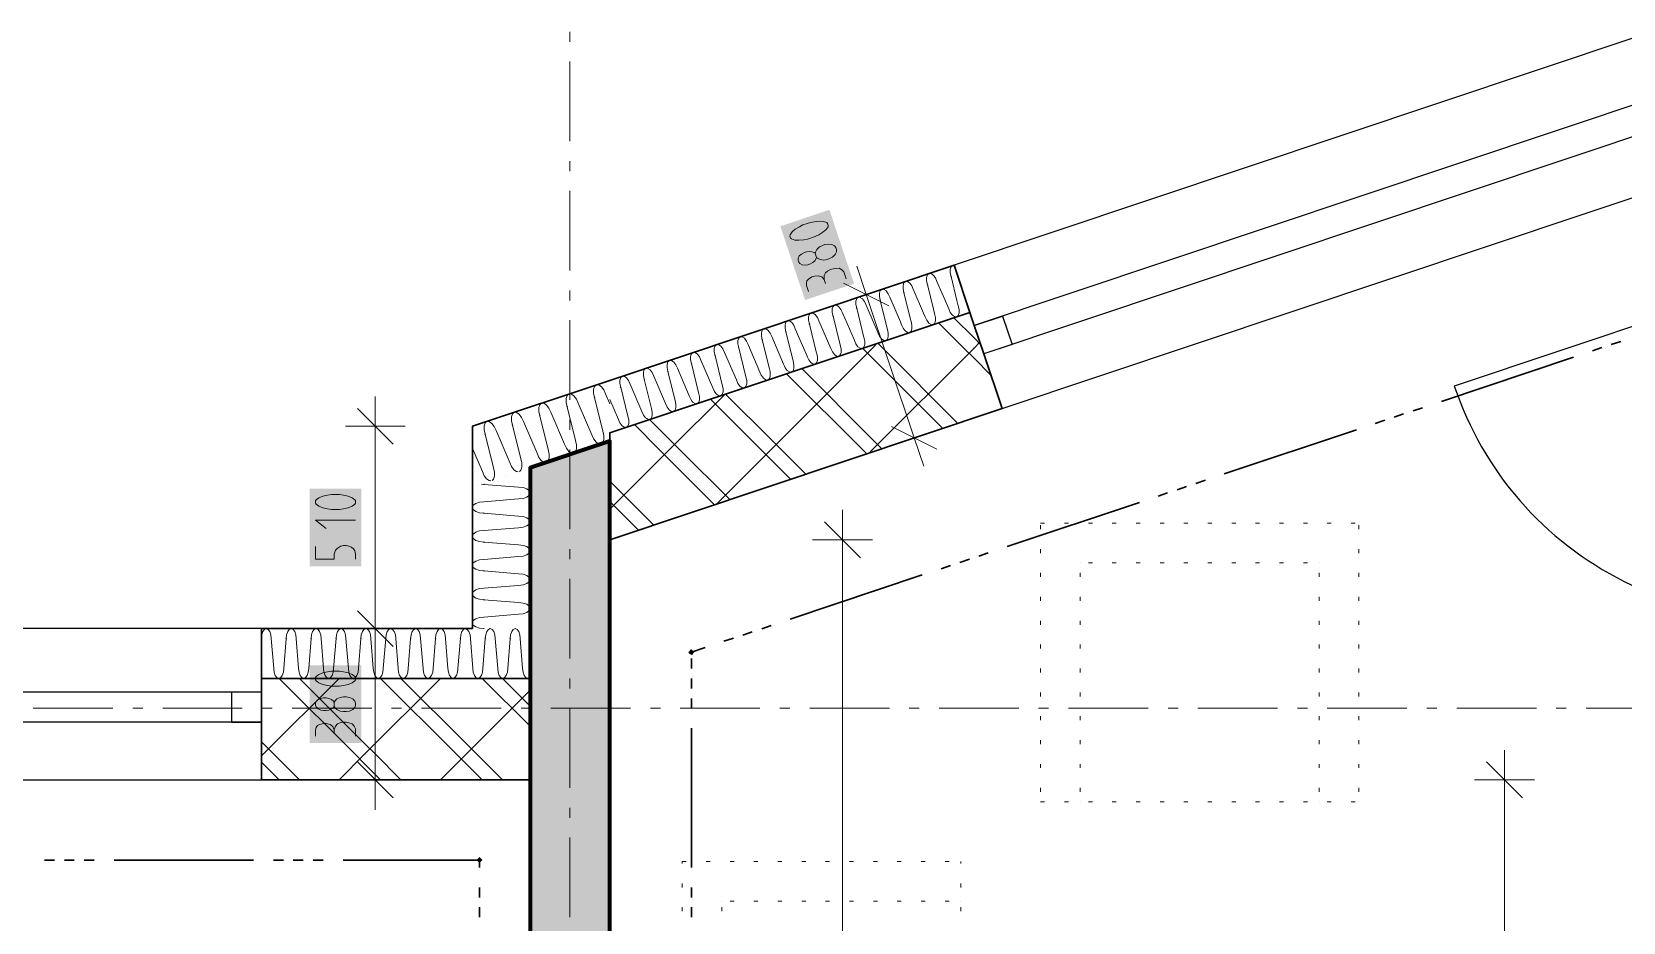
# Model space of a CAD drawing. Header units: millimetres. Extents: x 0 to 594, y 0 to 420.
# Drawn here: x 149.83 to 190.24, y 340.42 to 363.04 of the extents above; entities that cross this region are included whole.
import ezdxf

# ---------------------------------------------------------------- set-up
doc = ezdxf.new("R2010")
doc.units = ezdxf.units.MM
doc.header["$LTSCALE"] = 8
for name, color, linetype in [('PDF_Dvere', 7, 'Continuous'), ('PDF_Koty delkove', 7, 'Continuous'), ('PDF_Nabytek', 7, 'Continuous'), ('PDF_Okna', 7, 'Continuous'), ('PDF_Osy hlavni', 7, 'Continuous'), ('PDF_Pozarni useky', 7, 'Continuous'), ('PDF_Steny obvodove nosne', 7, 'Continuous'), ('PDF_Steny sendvic', 7, 'Continuous'), ('PDF_Zatepleni', 7, 'Continuous')]:
    doc.layers.add(name, color=color, linetype=linetype)

msp = doc.modelspace()

# ---------------------------------------------------------------- hatches: boundary and pattern name
at = {"layer": 'PDF_Steny obvodove nosne', "true_color": 0xc0c0c0, "transparency": 33554559}
msp.add_hatch(color=9, dxfattribs=at).paths.add_polyline_path([(162.483, 347.672), (162.483, 259.01), (164.505, 259.01), (164.505, 350.13), (164.505, 352.635), (162.483, 351.958)])

# ---------------------------------------------------------------- linework, layer by layer
at = {"layer": 'PDF_Dvere', "lineweight": 25}
msp.add_lwpolyline([(194.098, 356.764), (185.949, 354.037, 0.414215), (196.826, 348.616)], format="xyb", dxfattribs=at)
at = {"layer": 'PDF_Koty delkove', "lineweight": 18}
for points in [[(169.602, 358.192), (169.41, 358.128), (169.32, 358.083), (169.216, 358.021), (169.133, 357.95), (169.086, 357.878), (169.079, 357.847), (169.096, 357.796), (169.12, 357.775), (169.202, 357.746), (169.31, 357.739), (169.431, 357.751), (169.53, 357.77), (169.722, 357.834), (169.814, 357.879), (169.917, 357.943), (170, 358.013), (170.047, 358.085), (170.055, 358.117), (170.038, 358.168), (170.013, 358.188), (169.932, 358.217), (169.823, 358.224), (169.702, 358.212)], [(169.968, 357.632), (169.904, 357.61), (169.828, 357.57), (169.761, 357.506), (169.731, 357.439), (169.723, 357.408), (169.757, 357.305), (169.782, 357.285), (169.847, 357.25), (169.94, 357.238), (170.024, 357.251), (170.088, 357.273), (170.163, 357.313), (170.231, 357.378), (170.262, 357.445), (170.261, 357.502), (170.244, 357.553), (170.21, 357.599), (170.145, 357.634), (170.052, 357.645)], [(157.642, 351.281), (157.44, 351.281), (157.34, 351.267), (157.221, 351.24), (157.12, 351.2), (157.053, 351.147), (157.036, 351.119), (157.036, 351.065), (157.053, 351.038), (157.12, 350.984), (157.221, 350.944), (157.34, 350.916), (157.44, 350.903), (157.642, 350.903), (157.743, 350.916), (157.861, 350.944), (157.962, 350.984), (158.03, 351.038), (158.047, 351.065), (158.047, 351.119), (158.03, 351.147), (157.962, 351.2), (157.861, 351.24), (157.743, 351.267)], [(157.642, 346.79), (157.44, 346.79), (157.34, 346.776), (157.221, 346.75), (157.12, 346.709), (157.053, 346.656), (157.036, 346.628), (157.036, 346.575), (157.053, 346.547), (157.12, 346.494), (157.221, 346.453), (157.34, 346.426), (157.44, 346.412), (157.642, 346.412), (157.743, 346.426), (157.861, 346.453), (157.962, 346.494), (158.03, 346.547), (158.047, 346.575), (158.047, 346.628), (158.03, 346.656), (157.962, 346.709), (157.861, 346.75), (157.743, 346.776)]]:
    msp.add_lwpolyline(points, close=True, dxfattribs=at)
for points in [[(169.715, 357.22), (169.66, 357.173), (169.6, 357.138), (169.536, 357.117), (169.468, 357.109), (169.395, 357.113), (169.33, 357.148), (169.302, 357.181), (169.285, 357.232), (169.287, 357.276), (169.318, 357.343), (169.374, 357.39), (169.433, 357.424), (169.497, 357.446), (169.566, 357.454), (169.637, 357.45), (169.698, 357.428), (169.723, 357.408)], [(169.757, 357.305), (169.75, 357.274), (169.715, 357.22)], [(169.551, 356.439), (169.499, 356.592), (169.497, 356.649), (169.513, 356.71), (169.552, 356.753), (169.638, 356.81), (169.703, 356.831), (169.807, 356.838), (169.889, 356.808), (169.946, 356.742), (169.98, 356.64)], [(170.509, 356.759), (170.449, 356.938), (170.395, 356.991), (170.33, 357.027), (170.242, 357.025), (170.174, 357.017), (170.109, 356.995), (170.034, 356.956), (169.979, 356.909), (169.949, 356.842), (169.946, 356.742)], [(171.017, 356.361), (170.776, 357.08)], [(171.736, 356.601), (171.017, 356.361), (170.298, 356.12)], [(171.592, 356.074), (170.441, 356.648)], [(172.236, 352.718), (171.017, 356.361)], [(158.553, 353.014), (158.553, 353.772)], [(159.008, 352.559), (158.098, 353.468)], [(159.311, 353.014), (158.553, 353.014), (157.795, 353.014)], [(158.553, 344.032), (158.553, 347.874), (158.553, 353.014)], [(172.955, 352.958), (172.236, 352.718), (171.517, 352.477)], [(172.812, 352.431), (171.66, 353.005)], [(172.236, 352.718), (172.477, 351.999)], [(170.416, 350.13), (170.416, 350.888)], [(158.047, 350.633), (157.036, 350.633), (157.305, 350.417)], [(170.871, 349.675), (169.961, 350.585)], [(157.036, 349.958), (157.036, 349.634), (157.507, 349.634), (157.507, 349.769), (157.542, 349.863), (157.592, 349.918), (157.676, 349.971)], [(157.676, 349.971), (157.743, 349.985), (157.811, 349.985), (157.879, 349.971), (157.945, 349.944), (157.996, 349.904), (158.03, 349.85), (158.047, 349.769), (158.047, 349.634)], [(171.174, 350.13), (170.416, 350.13), (169.657, 350.13)], [(170.416, 206.995), (170.416, 209.141), (170.416, 213.567), (170.416, 214.9), (170.416, 215.033), (170.416, 224.244), (170.416, 226.096), (170.416, 238.437), (170.416, 240.964), (170.416, 243.694), (170.416, 251.276), (170.416, 258.858), (170.416, 261.436), (170.416, 269.827), (170.416, 271.394), (170.416, 280.998), (170.416, 282.515), (170.416, 283.981), (170.416, 350.13)], [(159.008, 347.419), (158.098, 348.329)], [(159.311, 347.874), (158.553, 347.874), (157.795, 347.874)], [(157.507, 345.899), (157.49, 345.872), (157.44, 345.832), (157.373, 345.805), (157.305, 345.791), (157.238, 345.791), (157.171, 345.805), (157.103, 345.832), (157.053, 345.886), (157.036, 345.927), (157.036, 345.98), (157.053, 346.021), (157.103, 346.075), (157.171, 346.102), (157.238, 346.115), (157.305, 346.115), (157.373, 346.102), (157.44, 346.075), (157.49, 346.034), (157.507, 346.008)], [(157.811, 346.142), (157.743, 346.142), (157.659, 346.128), (157.575, 346.089), (157.525, 346.034), (157.507, 346.008), (157.507, 345.899), (157.525, 345.872), (157.575, 345.818), (157.659, 345.778), (157.743, 345.764), (157.811, 345.764), (157.895, 345.778), (157.98, 345.818), (158.03, 345.872), (158.047, 345.927), (158.047, 345.98), (158.03, 346.034), (157.98, 346.089), (157.895, 346.128)], [(157.895, 346.128), (157.811, 346.142)], [(157.036, 345.143), (157.036, 345.305), (157.053, 345.36), (157.087, 345.413), (157.137, 345.441), (157.238, 345.467), (157.305, 345.467), (157.406, 345.441), (157.474, 345.386), (157.507, 345.305), (157.507, 345.198)], [(158.047, 345.143), (158.047, 345.332), (158.013, 345.399), (157.962, 345.454), (157.879, 345.48), (157.811, 345.494), (157.743, 345.494), (157.659, 345.48), (157.592, 345.454), (157.542, 345.399), (157.507, 345.305)], [(187.222, 344.032), (187.222, 344.79)], [(159.008, 343.577), (158.098, 344.487)], [(187.677, 343.577), (186.767, 344.487)], [(159.311, 344.032), (158.553, 344.032), (157.795, 344.032)], [(158.553, 344.032), (158.553, 343.274)], [(187.981, 344.032), (187.222, 344.032), (186.464, 344.032)], [(187.222, 138.505), (187.222, 143.838), (187.222, 154.678), (187.222, 156.197), (187.222, 158.52), (187.222, 162.807), (187.222, 167.595), (187.222, 173.773), (187.222, 206.995), (187.222, 208.461), (187.222, 238.437), (187.222, 241.166), (187.222, 243.694), (187.222, 258.858), (187.222, 261.588), (187.222, 282.515), (187.222, 283.981), (187.222, 344.032)]]:
    msp.add_lwpolyline(points, dxfattribs=at)
at = {"layer": 'PDF_Koty delkove', "color": 7, "lineweight": 18, "true_color": 0xffffff, "transparency": 33554559}
for points in [[(170.71, 356.638), (170.082, 358.513), (169.464, 356.221), (168.836, 358.096)], [(158.199, 349.455), (158.199, 351.432), (156.885, 349.455), (156.885, 351.432)], [(158.199, 344.964), (158.199, 346.942), (156.885, 344.964), (156.885, 346.942)]]:
    msp.add_solid(points, dxfattribs=at)
at = {"layer": 'PDF_Nabytek', "lineweight": 13}
for points in [[(175.439, 350.553), (175.439, 350.553)], [(175.439, 350.553), (175.439, 350.553)], [(175.439, 350.399), (175.439, 350.5)], [(175.547, 350.553), (175.446, 350.553)], [(176.154, 350.553), (176.052, 350.553)], [(176.76, 350.553), (176.659, 350.553)], [(177.367, 350.553), (177.266, 350.553)], [(177.973, 350.553), (177.872, 350.553)], [(178.58, 350.553), (178.479, 350.553)], [(179.186, 350.553), (179.085, 350.553)], [(179.793, 350.553), (179.692, 350.553)], [(180.4, 350.553), (180.299, 350.553)], [(181.006, 350.553), (180.905, 350.553)], [(181.613, 350.553), (181.512, 350.553)], [(182.219, 350.553), (182.118, 350.553)], [(182.826, 350.553), (182.725, 350.553)], [(183.433, 350.553), (183.331, 350.553)], [(183.527, 350.553), (183.527, 350.553)], [(183.527, 350.553), (183.527, 350.553)], [(183.527, 350.399), (183.527, 350.5)], [(175.439, 349.792), (175.439, 349.893)], [(176.45, 349.542), (176.45, 349.542)], [(176.45, 349.542), (176.45, 349.542)], [(176.76, 349.542), (176.659, 349.542)], [(177.367, 349.542), (177.266, 349.542)], [(177.973, 349.542), (177.872, 349.542)], [(178.58, 349.542), (178.479, 349.542)], [(179.186, 349.542), (179.085, 349.542)], [(179.793, 349.542), (179.692, 349.542)], [(180.4, 349.542), (180.299, 349.542)], [(181.006, 349.542), (180.905, 349.542)], [(181.613, 349.542), (181.512, 349.542)], [(182.219, 349.542), (182.118, 349.542)], [(182.516, 349.542), (182.516, 349.542)], [(182.516, 349.542), (182.516, 349.542)], [(183.527, 349.792), (183.527, 349.893)], [(175.439, 349.186), (175.439, 349.287)], [(176.45, 349.186), (176.45, 349.287)], [(182.516, 349.186), (182.516, 349.287)], [(183.527, 349.186), (183.527, 349.287)], [(175.439, 348.579), (175.439, 348.68)], [(176.45, 348.579), (176.45, 348.68)], [(182.516, 348.579), (182.516, 348.68)], [(183.527, 348.579), (183.527, 348.68)], [(175.439, 347.972), (175.439, 348.074)], [(176.45, 347.972), (176.45, 348.074)], [(182.516, 347.972), (182.516, 348.074)], [(183.527, 347.972), (183.527, 348.074)], [(175.439, 347.366), (175.439, 347.467)], [(176.45, 347.366), (176.45, 347.467)], [(182.516, 347.366), (182.516, 347.467)], [(183.527, 347.366), (183.527, 347.467)], [(175.439, 346.759), (175.439, 346.86)], [(176.45, 346.759), (176.45, 346.86)], [(182.516, 346.759), (182.516, 346.86)], [(183.527, 346.759), (183.527, 346.86)], [(175.439, 346.153), (175.439, 346.254)], [(176.45, 346.153), (176.45, 346.254)], [(182.516, 346.153), (182.516, 346.254)], [(183.527, 346.153), (183.527, 346.254)], [(175.439, 345.546), (175.439, 345.647)], [(176.45, 345.546), (176.45, 345.647)], [(182.516, 345.546), (182.516, 345.647)], [(183.527, 345.546), (183.527, 345.647)], [(175.439, 344.94), (175.439, 345.041)], [(176.45, 344.94), (176.45, 345.041)], [(182.516, 344.94), (182.516, 345.041)], [(183.527, 344.94), (183.527, 345.041)], [(175.439, 344.333), (175.439, 344.434)], [(176.45, 344.333), (176.45, 344.434)], [(182.516, 344.333), (182.516, 344.434)], [(183.527, 344.333), (183.527, 344.434)], [(175.439, 343.726), (175.439, 343.827)], [(175.439, 343.476), (175.439, 343.476)], [(175.439, 343.476), (175.439, 343.476)], [(175.547, 343.476), (175.446, 343.476)], [(176.154, 343.476), (176.052, 343.476)], [(176.45, 343.726), (176.45, 343.827)], [(176.45, 343.476), (176.45, 343.476)], [(176.76, 343.476), (176.659, 343.476)], [(177.367, 343.476), (177.266, 343.476)], [(177.973, 343.476), (177.872, 343.476)], [(178.58, 343.476), (178.479, 343.476)], [(179.186, 343.476), (179.085, 343.476)], [(179.793, 343.476), (179.692, 343.476)], [(180.4, 343.476), (180.299, 343.476)], [(181.006, 343.476), (180.905, 343.476)], [(181.613, 343.476), (181.512, 343.476)], [(182.219, 343.476), (182.118, 343.476)], [(182.516, 343.726), (182.516, 343.827)], [(182.516, 343.476), (182.516, 343.476)], [(182.826, 343.476), (182.725, 343.476)], [(183.433, 343.476), (183.331, 343.476)], [(183.527, 343.726), (183.527, 343.827)], [(183.527, 343.476), (183.527, 343.476)], [(183.527, 343.476), (183.527, 343.476)], [(166.34, 341.907), (166.34, 341.96)], [(166.34, 341.96), (166.34, 341.96)], [(166.34, 341.96), (166.34, 341.96)], [(166.448, 341.96), (166.347, 341.96)], [(167.055, 341.96), (166.954, 341.96)], [(167.661, 341.96), (167.56, 341.96)], [(168.268, 341.96), (168.167, 341.96)], [(168.875, 341.96), (168.774, 341.96)], [(169.481, 341.96), (169.38, 341.96)], [(170.088, 341.96), (169.987, 341.96)], [(170.694, 341.96), (170.593, 341.96)], [(171.301, 341.96), (171.2, 341.96)], [(171.907, 341.96), (171.806, 341.96)], [(172.514, 341.96), (172.413, 341.96)], [(173.121, 341.96), (173.02, 341.96)], [(173.417, 341.907), (173.417, 341.96)], [(173.417, 341.96), (173.417, 341.96)], [(173.417, 341.96), (173.417, 341.96)], [(166.34, 341.3), (166.34, 341.401)], [(173.417, 341.3), (173.417, 341.401)], [(166.34, 340.694), (166.34, 340.795)], [(167.351, 340.949), (167.351, 340.949)], [(167.351, 340.949), (167.351, 340.949)], [(167.351, 340.694), (167.351, 340.795)], [(167.661, 340.949), (167.56, 340.949)], [(168.268, 340.949), (168.167, 340.949)], [(168.875, 340.949), (168.774, 340.949)], [(169.481, 340.949), (169.38, 340.949)], [(170.088, 340.949), (169.987, 340.949)], [(170.694, 340.949), (170.593, 340.949)], [(171.301, 340.949), (171.2, 340.949)], [(171.907, 340.949), (171.806, 340.949)], [(172.514, 340.949), (172.413, 340.949)], [(173.121, 340.949), (173.02, 340.949)], [(173.417, 340.949), (173.417, 340.949)], [(173.417, 340.694), (173.417, 340.795)]]:
    msp.add_lwpolyline(points, dxfattribs=at)
at = {"layer": 'PDF_Okna', "lineweight": 25}
for points in [[(190.504, 362.884), (173.248, 357.107)], [(191.018, 361.35), (173.761, 355.573)], [(191.258, 360.631), (174.002, 354.854)], [(174.467, 353.464), (191.724, 359.241)], [(155.659, 347.874), (137.462, 347.874)], [(155.659, 346.256), (137.462, 346.256)], [(155.659, 345.498), (137.462, 345.498)], [(137.462, 344.032), (155.659, 344.032)]]:
    msp.add_lwpolyline(points, dxfattribs=at)
for points in [[(173.761, 355.573), (174.48, 355.814), (174.721, 355.095), (174.002, 354.854)], [(155.659, 346.256), (154.901, 346.256), (154.901, 345.498), (155.659, 345.498)]]:
    msp.add_lwpolyline(points, close=True, dxfattribs=at)
at = {"layer": 'PDF_Osy hlavni', "lineweight": 18}
for points in [[(163.494, 362.783), (163.494, 363.036)], [(163.494, 360.256), (163.494, 362.278)], [(163.494, 359.497), (163.494, 359.75)], [(163.494, 356.97), (163.494, 358.992)], [(163.494, 356.212), (163.494, 356.465)], [(163.494, 353.684), (163.494, 355.706)], [(163.494, 352.926), (163.494, 353.179)], [(163.494, 350.399), (163.494, 352.421)], [(163.494, 349.641), (163.494, 349.893)], [(163.494, 347.113), (163.494, 349.135)], [(163.494, 346.355), (163.494, 346.608)], [(151.89, 345.852), (149.868, 345.852)], [(152.649, 345.852), (152.396, 345.852)], [(155.176, 345.852), (153.154, 345.852)], [(155.934, 345.852), (155.681, 345.852)], [(158.462, 345.852), (156.44, 345.852)], [(159.22, 345.852), (158.967, 345.852)], [(161.747, 345.852), (159.725, 345.852)], [(162.506, 345.852), (162.253, 345.852)], [(165.033, 345.852), (163.011, 345.852)], [(163.494, 343.827), (163.494, 345.849)], [(165.791, 345.852), (165.538, 345.852)], [(168.319, 345.852), (166.297, 345.852)], [(169.077, 345.852), (168.824, 345.852)], [(171.604, 345.852), (169.582, 345.852)], [(172.362, 345.852), (172.11, 345.852)], [(174.89, 345.852), (172.868, 345.852)], [(175.648, 345.852), (175.395, 345.852)], [(178.175, 345.852), (176.154, 345.852)], [(178.934, 345.852), (178.681, 345.852)], [(181.461, 345.852), (179.439, 345.852)], [(182.219, 345.852), (181.967, 345.852)], [(184.747, 345.852), (182.725, 345.852)], [(185.505, 345.852), (185.252, 345.852)], [(188.032, 345.852), (186.01, 345.852)], [(188.791, 345.852), (188.538, 345.852)], [(191.318, 345.852), (189.296, 345.852)], [(163.494, 343.069), (163.494, 343.322)], [(163.494, 340.542), (163.494, 342.564)]]:
    msp.add_lwpolyline(points, dxfattribs=at)
at = {"layer": 'PDF_Pozarni useky', "lineweight": 30}
for points in [[(189.935, 355.092), (190.175, 355.172)], [(185.621, 353.648), (188.977, 354.771)], [(189.456, 354.931), (189.696, 355.012)], [(183.943, 353.086), (184.183, 353.167)], [(184.423, 353.247), (184.662, 353.327)], [(184.902, 353.407), (185.142, 353.487)], [(180.109, 351.803), (183.464, 352.926)], [(179.39, 351.562), (179.629, 351.642)], [(178.431, 351.241), (178.671, 351.321)], [(178.91, 351.402), (179.15, 351.482)], [(174.596, 349.958), (177.952, 351.081)], [(173.398, 349.556), (173.638, 349.637)], [(173.877, 349.717), (174.117, 349.797)], [(169.084, 348.112), (172.439, 349.236)], [(172.919, 349.396), (173.158, 349.476)], [(168.365, 347.872), (168.604, 347.952)], [(167.406, 347.551), (167.646, 347.631)], [(167.885, 347.711), (168.125, 347.791)], [(166.578, 347.274), (166.927, 347.39)], [(166.578, 346.86), (166.578, 347.113)], [(166.578, 346.355), (166.578, 346.608)], [(166.578, 345.849), (166.578, 346.102)], [(166.578, 341.806), (166.578, 345.344)], [(150.405, 341.995), (150.152, 341.995)], [(150.91, 341.995), (150.657, 341.995)], [(151.416, 341.995), (151.163, 341.995)], [(155.459, 341.995), (151.921, 341.995)], [(156.218, 341.994), (155.965, 341.994)], [(156.723, 341.994), (156.47, 341.994)], [(157.229, 341.994), (156.976, 341.994)], [(161.199, 341.806), (161.199, 341.994), (157.734, 341.994)], [(161.199, 341.047), (161.199, 341.3)], [(166.578, 341.047), (166.578, 341.3)], [(161.199, 340.542), (161.199, 340.795)], [(166.578, 340.542), (166.578, 340.795)]]:
    msp.add_lwpolyline(points, dxfattribs=at)
at = {"layer": 'PDF_Pozarni useky', "lineweight": 30, "transparency": 33554559}
for points in [[(166.578, 347.198), (166.502, 347.274), (166.654, 347.274), (166.578, 347.349)], [(166.506, 347.249), (166.554, 347.345), (166.602, 347.202), (166.65, 347.298)], [(161.275, 341.994), (161.199, 341.918), (161.199, 342.07), (161.124, 341.994)], [(161.199, 341.918), (161.124, 341.994), (161.275, 341.994), (161.199, 342.07)]]:
    msp.add_solid(points, dxfattribs=at)
at = {"layer": 'PDF_Steny obvodove nosne', "lineweight": 70}
msp.add_lwpolyline([(162.483, 347.672), (162.483, 346.61), (162.483, 344.032), (162.483, 302.481), (162.483, 301.015), (162.483, 269.069), (162.483, 266.491), (162.483, 260.425), (162.483, 259.01), (163.798, 259.01), (164.505, 259.01), (164.505, 261.436), (164.505, 271.394), (164.505, 282.515), (164.505, 350.13), (164.505, 352.635), (162.483, 351.958), (162.483, 347.874)], close=True, dxfattribs=at)
at = {"layer": 'PDF_Steny sendvic', "lineweight": 30}
for points in [[(173.248, 357.107), (164.505, 354.181)], [(173.248, 357.107), (173.649, 355.909)], [(173.649, 355.909), (164.505, 352.848), (164.505, 352.635), (164.505, 350.13), (164.556, 350.147), (174.467, 353.464)], [(164.505, 352.848), (173.649, 355.909)], [(173.649, 355.909), (173.761, 355.573), (174.002, 354.854), (174.467, 353.464)], [(155.659, 344.032), (162.433, 344.032), (162.483, 344.032), (162.483, 346.61), (155.659, 346.61), (155.659, 347.874)], [(155.659, 346.61), (162.483, 346.61), (162.483, 347.874)], [(161.017, 347.874), (155.659, 347.874)], [(155.659, 344.032), (155.659, 345.498), (155.659, 346.256), (155.659, 346.61)]]:
    msp.add_lwpolyline(points, dxfattribs=at)
at = {"layer": 'PDF_Steny sendvic', "lineweight": 9}
for points in [[(172.611, 356.894), (172.573, 356.862), (172.551, 356.797), (172.551, 356.71), (172.573, 356.615)], [(172.812, 356.696), (172.773, 356.784), (172.721, 356.853), (172.664, 356.892), (172.614, 356.895)], [(173.21, 357.095), (173.172, 357.062), (173.15, 356.997), (173.15, 356.911), (173.172, 356.816)], [(173.353, 356.077), (173.32, 356.212), (173.172, 356.816)], [(173.252, 357.093), (173.213, 357.096)], [(171.413, 356.493), (171.374, 356.46), (171.353, 356.395), (171.353, 356.309), (171.374, 356.214)], [(171.614, 356.294), (171.574, 356.383), (171.522, 356.452), (171.466, 356.491), (171.415, 356.494)], [(172.012, 356.694), (171.973, 356.661), (171.952, 356.596), (171.952, 356.51), (171.974, 356.415)], [(172.155, 355.676), (172.134, 355.759), (171.974, 356.415)], [(172.213, 356.495), (172.173, 356.584), (172.121, 356.653), (172.065, 356.692), (172.014, 356.694)], [(172.213, 356.495), (172.473, 355.889)], [(172.754, 355.876), (172.727, 355.986), (172.573, 356.615)], [(172.812, 356.696), (173.062, 356.113), (173.112, 355.996)], [(170.215, 356.092), (170.176, 356.059), (170.154, 355.994), (170.154, 355.908), (170.176, 355.813)], [(170.416, 355.893), (170.376, 355.982), (170.324, 356.051), (170.268, 356.09), (170.217, 356.093)], [(170.814, 356.293), (170.775, 356.26), (170.754, 356.195), (170.754, 356.108), (170.775, 356.014)], [(170.957, 355.275), (170.949, 355.307), (170.775, 356.014)], [(171.015, 356.094), (170.975, 356.182), (170.923, 356.252), (170.867, 356.29), (170.816, 356.293)], [(171.015, 356.094), (171.296, 355.439), (171.315, 355.395), (171.355, 355.306), (171.407, 355.236), (171.464, 355.197), (171.503, 355.191)], [(171.556, 355.475), (171.542, 355.533), (171.374, 356.214)], [(171.614, 356.294), (171.885, 355.664), (171.914, 355.595), (171.954, 355.506), (172.006, 355.437), (172.063, 355.398), (172.102, 355.392)], [(173.112, 355.996), (173.152, 355.907), (173.205, 355.838), (173.261, 355.799), (173.3, 355.793)], [(173.326, 355.801), (173.353, 355.83), (173.375, 355.895), (173.375, 355.982), (173.353, 356.077)], [(173.353, 356.077), (173.353, 356.077)], [(169.017, 355.691), (168.978, 355.658), (168.956, 355.593), (168.956, 355.507), (168.978, 355.412)], [(169.217, 355.492), (169.178, 355.581), (169.125, 355.65), (169.069, 355.689), (169.018, 355.692)], [(169.616, 355.892), (169.577, 355.859), (169.555, 355.794), (169.555, 355.707), (169.577, 355.612)], [(169.758, 354.874), (169.577, 355.612)], [(169.817, 355.693), (169.777, 355.781), (169.725, 355.85), (169.668, 355.889), (169.617, 355.892)], [(169.817, 355.693), (170.117, 354.993)], [(170.357, 355.074), (170.356, 355.081), (170.176, 355.813)], [(170.416, 355.893), (170.707, 355.215), (170.716, 355.194)], [(172.127, 355.4), (172.155, 355.428), (172.177, 355.494), (172.177, 355.581), (172.155, 355.676)], [(172.155, 355.676), (172.155, 355.676)], [(172.473, 355.889), (172.513, 355.796)], [(172.513, 355.796), (172.553, 355.707), (172.606, 355.637), (172.662, 355.598), (172.701, 355.592)], [(172.726, 355.601), (172.754, 355.629), (172.776, 355.694), (172.776, 355.781), (172.754, 355.876)], [(172.754, 355.876), (172.754, 355.876)], [(174.182, 354.317), (173.756, 354.743), (173.498, 355.001), (172.855, 355.643)], [(173.013, 355.697), (173.012, 355.696)], [(173.015, 355.697), (173.013, 355.697)], [(173.922, 355.092), (173.756, 355.259), (173.242, 355.773)], [(173.613, 355.897), (173.612, 355.896)], [(173.614, 355.897), (173.613, 355.897)], [(167.819, 355.29), (167.779, 355.257), (167.758, 355.192), (167.758, 355.105), (167.779, 355.011)], [(168.019, 355.091), (167.979, 355.18), (167.927, 355.249), (167.871, 355.287), (167.82, 355.29)], [(168.418, 355.491), (168.378, 355.457), (168.357, 355.392), (168.357, 355.306)], [(168.357, 355.306), (168.379, 355.211)], [(168.56, 354.472), (168.379, 355.211)], [(168.618, 355.291), (168.578, 355.38), (168.526, 355.449), (168.47, 355.488), (168.419, 355.491)], [(168.618, 355.291), (168.918, 354.592)], [(169.159, 354.673), (168.978, 355.412)], [(169.217, 355.492), (169.517, 354.793)], [(170.716, 355.194), (170.756, 355.105), (170.808, 355.036), (170.865, 354.996)], [(170.929, 354.999), (170.957, 355.027), (170.978, 355.093), (170.978, 355.179), (170.957, 355.275)], [(170.957, 355.275), (170.957, 355.275)], [(171.528, 355.2), (171.556, 355.228), (171.577, 355.293), (171.577, 355.38), (171.556, 355.475)], [(171.556, 355.475), (171.556, 355.475)], [(171.815, 355.296), (171.814, 355.295)], [(171.816, 355.296), (171.815, 355.296)], [(172.414, 355.496), (172.413, 355.495)], [(172.416, 355.496), (172.414, 355.496)], [(166.62, 354.889), (166.581, 354.856), (166.559, 354.791), (166.559, 354.704), (166.581, 354.609)], [(166.821, 354.69), (166.781, 354.778), (166.729, 354.847), (166.673, 354.886), (166.621, 354.889)], [(167.219, 355.089), (167.18, 355.056), (167.159, 354.991), (167.159, 354.905), (167.18, 354.81)], [(167.362, 354.071), (167.18, 354.81)], [(167.213, 351.036), (168.6, 352.423), (171.178, 355.001), (171.299, 355.122)], [(167.42, 354.89), (167.38, 354.979), (167.328, 355.048), (167.272, 355.087), (167.22, 355.09)], [(167.42, 354.89), (167.72, 354.191)], [(167.961, 354.272), (167.779, 355.011)], [(168.019, 355.091), (168.319, 354.392)], [(169.517, 354.793), (169.53, 354.766), (169.557, 354.704), (169.61, 354.634), (169.666, 354.595), (169.705, 354.589)], [(169.731, 354.598), (169.758, 354.626), (169.78, 354.691), (169.78, 354.778), (169.763, 354.854), (169.758, 354.874)], [(169.758, 354.874), (169.758, 354.874)], [(170.117, 354.993), (170.118, 354.99), (170.157, 354.904), (170.209, 354.835), (170.265, 354.796), (170.305, 354.79)], [(170.33, 354.798), (170.358, 354.827)], [(170.357, 355.074), (170.357, 355.074)], [(170.358, 354.827), (170.379, 354.892), (170.379, 354.979), (170.357, 355.074)], [(170.617, 354.894), (170.616, 354.894)], [(170.618, 354.894), (170.617, 354.894)], [(170.865, 354.996), (170.904, 354.991)], [(172.961, 352.96), (171.178, 354.743), (170.924, 354.997)], [(171.088, 352.333), (171.178, 352.423), (173.756, 355.001), (173.903, 355.149)], [(171.216, 355.095), (171.215, 355.094)], [(171.217, 355.095), (171.216, 355.095)], [(173.347, 353.089), (171.435, 355.001), (171.31, 355.126)], [(165.422, 354.488), (165.383, 354.454), (165.361, 354.389), (165.361, 354.303), (165.383, 354.208)], [(165.622, 354.288), (165.583, 354.377), (165.531, 354.446), (165.474, 354.485), (165.423, 354.488)], [(166.021, 354.688), (165.982, 354.655), (165.96, 354.59), (165.96, 354.504), (165.982, 354.409)], [(166.163, 353.67), (165.982, 354.409)], [(166.222, 354.489), (166.182, 354.578), (166.13, 354.647), (166.073, 354.686), (166.022, 354.689)], [(166.222, 354.489), (166.522, 353.79)], [(166.762, 353.871), (166.581, 354.609)], [(166.821, 354.69), (167.121, 353.99)], [(168.319, 354.392), (168.353, 354.316), (168.359, 354.303), (168.411, 354.233), (168.468, 354.194), (168.507, 354.188)], [(168.532, 354.197), (168.56, 354.225), (168.582, 354.29), (168.582, 354.377), (168.576, 354.402), (168.56, 354.472)], [(168.56, 354.472), (168.56, 354.472)], [(168.918, 354.592), (168.941, 354.541), (168.958, 354.503), (169.011, 354.434), (169.067, 354.395), (169.106, 354.389)], [(169.131, 354.397), (169.159, 354.426), (169.181, 354.491), (169.181, 354.578), (169.169, 354.628), (169.159, 354.673)], [(169.159, 354.673), (169.159, 354.673)], [(171.416, 352.443), (171.178, 352.681), (169.379, 354.48)], [(169.419, 354.493), (169.418, 354.493)], [(169.418, 354.493), (169.418, 354.493)], [(170.019, 354.694), (170.018, 354.694), (170.017, 354.693)], [(164.823, 354.287), (164.783, 354.254), (164.762, 354.189), (164.762, 354.102), (164.784, 354.008)], [(164.965, 353.269), (164.784, 354.008)], [(165.023, 354.088), (164.983, 354.177), (164.931, 354.246), (164.875, 354.285), (164.823, 354.287)], [(165.023, 354.088), (165.323, 353.389)], [(165.564, 353.469), (165.383, 354.208)], [(165.622, 354.288), (165.922, 353.589)], [(167.121, 353.99), (167.161, 353.901), (167.184, 353.871), (167.213, 353.832), (167.27, 353.793), (167.309, 353.787)], [(167.334, 353.795), (167.362, 353.824), (167.383, 353.889), (167.383, 353.947), (167.383, 353.976), (167.362, 354.071)], [(167.362, 354.071), (167.362, 354.071)], [(167.72, 354.191), (167.76, 354.102), (167.767, 354.093), (167.812, 354.033), (167.869, 353.993), (167.908, 353.988)], [(167.933, 353.996), (167.961, 354.024), (167.983, 354.09), (167.982, 354.175), (167.982, 354.177), (167.961, 354.272)], [(167.961, 354.272), (167.961, 354.272)], [(168.221, 354.092), (168.22, 354.092)], [(168.22, 354.092), (168.22, 354.092)], [(168.82, 354.293), (168.819, 354.293)], [(168.819, 354.293), (168.819, 354.292)], [(171.029, 352.314), (170.92, 352.423), (168.993, 354.35)], [(164.505, 350.907), (166.022, 352.423), (167.424, 353.825)], [(164.505, 353.698), (164.724, 353.188)], [(165.922, 353.589), (165.962, 353.5), (166.015, 353.431), (166.021, 353.427), (166.071, 353.392), (166.11, 353.386)], [(166.136, 353.394), (166.163, 353.423), (166.185, 353.488), (166.185, 353.489), (166.185, 353.575), (166.163, 353.67)], [(166.163, 353.67), (166.163, 353.67)], [(166.522, 353.79), (166.562, 353.701), (166.601, 353.648), (166.614, 353.631), (166.67, 353.592), (166.71, 353.586)], [(166.735, 353.595), (166.763, 353.623), (166.784, 353.688), (166.784, 353.718), (166.784, 353.775), (166.762, 353.871)], [(166.762, 353.871), (166.762, 353.871)], [(167.022, 353.691), (167.021, 353.691)], [(167.022, 353.691), (167.022, 353.691)], [(169.098, 351.667), (168.6, 352.165), (168.342, 352.423), (167.061, 353.704)], [(169.484, 351.796), (168.857, 352.423), (168.6, 352.681), (167.447, 353.833)], [(167.621, 353.891), (167.621, 353.891)], [(167.621, 353.891), (167.621, 353.891)], [(164.724, 353.188), (164.764, 353.099), (164.816, 353.03), (164.873, 352.99)], [(164.937, 352.993), (164.965, 353.021), (164.966, 353.024), (164.987, 353.087), (164.987, 353.174), (164.965, 353.269)], [(164.965, 353.269), (164.965, 353.269)], [(165.323, 353.389), (165.363, 353.3), (165.415, 353.23), (165.448, 353.208), (165.472, 353.191), (165.511, 353.185)], [(167.553, 351.15), (166.28, 352.423), (166.022, 352.681), (165.516, 353.187)], [(165.536, 353.194), (165.564, 353.222), (165.576, 353.257), (165.586, 353.287), (165.586, 353.374), (165.564, 353.469)], [(165.564, 353.469), (165.564, 353.469)], [(165.824, 353.29), (165.823, 353.29)], [(165.823, 353.29), (165.823, 353.29)], [(166.423, 353.49), (166.422, 353.49)], [(166.423, 353.49), (166.423, 353.49)], [(164.625, 352.888), (164.625, 352.888)], [(164.625, 352.888), (164.625, 352.888)], [(164.873, 352.99), (164.876, 352.99), (164.912, 352.985)], [(167.166, 351.021), (166.022, 352.165), (165.764, 352.423), (165.13, 353.057)], [(165.224, 353.089), (165.224, 353.089)], [(165.224, 353.089), (165.224, 353.089)], [(165.621, 350.503), (164.505, 351.619)], [(165.235, 350.374), (164.505, 351.104)], [(155.786, 347.874), (155.737, 347.855), (155.696, 347.8), (155.669, 347.718), (155.659, 347.621)], [(155.912, 347.621), (155.902, 347.718), (155.875, 347.8), (155.834, 347.855), (155.786, 347.874)], [(155.912, 347.621), (155.975, 346.863), (155.984, 346.766), (156.012, 346.683), (156.053, 346.628), (156.088, 346.61)], [(156.229, 346.863), (156.291, 347.621), (156.301, 347.718), (156.328, 347.8), (156.369, 347.855), (156.418, 347.874)], [(156.544, 347.621), (156.534, 347.718), (156.507, 347.8), (156.466, 347.855), (156.418, 347.874)], [(156.544, 347.621), (156.606, 346.863), (156.616, 346.766), (156.644, 346.683), (156.685, 346.628), (156.72, 346.61)], [(156.861, 346.863), (156.923, 347.621), (156.933, 347.718), (156.96, 347.8), (157.001, 347.855), (157.049, 347.874)], [(157.176, 347.621), (157.166, 347.718), (157.139, 347.8), (157.098, 347.855), (157.049, 347.874)], [(157.176, 347.621), (157.238, 346.863), (157.248, 346.766), (157.276, 346.683), (157.317, 346.628), (157.352, 346.61)], [(157.492, 346.863), (157.555, 347.621), (157.565, 347.718), (157.592, 347.8), (157.633, 347.855), (157.681, 347.874)], [(157.808, 347.621), (157.798, 347.718), (157.771, 347.8), (157.73, 347.855), (157.681, 347.874)], [(157.808, 347.621), (157.87, 346.863), (157.88, 346.766), (157.907, 346.683), (157.949, 346.628), (157.984, 346.61)], [(158.124, 346.863), (158.187, 347.621)], [(158.196, 347.718), (158.187, 347.621)], [(158.313, 347.874), (158.265, 347.855), (158.224, 347.8), (158.196, 347.718)], [(158.44, 347.621), (158.43, 347.718), (158.403, 347.8), (158.361, 347.855), (158.313, 347.874)], [(158.44, 347.621), (158.502, 346.863), (158.512, 346.766), (158.539, 346.683), (158.58, 346.628), (158.616, 346.61)], [(158.756, 346.863), (158.819, 347.621)], [(158.945, 347.874), (158.897, 347.855), (158.856, 347.8), (158.828, 347.718), (158.819, 347.621)], [(159.071, 347.621), (159.062, 347.718), (159.034, 347.8), (158.993, 347.855), (158.945, 347.874)], [(159.071, 347.621), (159.134, 346.863)], [(159.388, 346.863), (159.45, 347.621)], [(159.577, 347.874), (159.528, 347.855), (159.487, 347.8), (159.46, 347.718), (159.45, 347.621)], [(159.703, 347.621), (159.694, 347.718), (159.666, 347.8), (159.625, 347.855), (159.577, 347.874)], [(159.703, 347.621), (159.766, 346.863)], [(160.02, 346.863), (160.082, 347.621)], [(160.209, 347.874), (160.16, 347.855), (160.119, 347.8), (160.092, 347.718), (160.082, 347.621)], [(160.335, 347.621), (160.325, 347.718), (160.298, 347.8), (160.257, 347.855), (160.209, 347.874)], [(160.335, 347.621), (160.398, 346.863)], [(160.652, 346.863), (160.714, 347.621)], [(160.841, 347.874), (160.792, 347.855), (160.751, 347.8), (160.724, 347.718), (160.714, 347.621)], [(160.967, 347.621), (160.957, 347.718), (160.93, 347.8), (160.889, 347.855), (160.841, 347.874)], [(160.967, 347.621), (161.029, 346.863)], [(161.283, 346.863), (161.346, 347.621)], [(161.472, 347.874), (161.424, 347.855), (161.383, 347.8), (161.356, 347.718), (161.346, 347.621)], [(161.599, 347.621), (161.589, 347.718), (161.562, 347.8), (161.521, 347.855), (161.472, 347.874)], [(161.599, 347.621), (161.661, 346.863)], [(161.915, 346.863), (161.978, 347.621)], [(162.153, 347.855), (162.104, 347.874), (162.056, 347.855), (162.015, 347.8), (161.988, 347.718), (161.978, 347.621)], [(162.231, 347.621), (162.221, 347.718), (162.194, 347.8), (162.153, 347.855)], [(162.231, 347.621), (162.293, 346.863)], [(156.115, 346.61), (156.15, 346.628), (156.191, 346.683), (156.219, 346.766), (156.229, 346.863)], [(156.229, 346.863), (156.229, 346.863)], [(156.747, 346.61), (156.782, 346.628), (156.823, 346.683), (156.851, 346.766), (156.861, 346.863)], [(156.861, 346.863), (156.861, 346.863)], [(157.379, 346.61), (157.414, 346.628), (157.455, 346.683), (157.483, 346.766), (157.492, 346.863)], [(157.492, 346.863), (157.492, 346.863)], [(158.01, 346.61), (158.046, 346.628), (158.087, 346.683), (158.115, 346.766), (158.124, 346.863)], [(158.124, 346.863), (158.124, 346.863)], [(158.642, 346.61), (158.678, 346.628), (158.719, 346.683), (158.746, 346.766), (158.756, 346.863)], [(158.756, 346.863), (158.756, 346.863)], [(159.134, 346.863), (159.144, 346.766), (159.171, 346.683), (159.212, 346.628), (159.248, 346.61)], [(159.274, 346.61), (159.309, 346.628), (159.351, 346.683), (159.378, 346.766)], [(159.378, 346.766), (159.388, 346.863)], [(159.388, 346.863), (159.388, 346.863)], [(159.766, 346.863), (159.775, 346.766), (159.803, 346.683), (159.844, 346.628), (159.88, 346.61)], [(159.906, 346.61), (159.941, 346.628), (159.983, 346.683), (160.01, 346.766), (160.02, 346.863)], [(160.02, 346.863), (160.02, 346.863)], [(160.398, 346.863), (160.407, 346.766), (160.435, 346.683), (160.476, 346.628), (160.511, 346.61)], [(160.538, 346.61), (160.573, 346.628), (160.614, 346.683), (160.642, 346.766), (160.652, 346.863)], [(160.652, 346.863), (160.652, 346.863)], [(161.029, 346.863), (161.039, 346.766), (161.067, 346.683), (161.108, 346.628), (161.143, 346.61)], [(161.17, 346.61), (161.205, 346.628), (161.246, 346.683), (161.274, 346.766), (161.283, 346.863)], [(161.283, 346.863), (161.283, 346.863)], [(161.661, 346.863), (161.671, 346.766), (161.699, 346.683), (161.74, 346.628), (161.775, 346.61)], [(161.802, 346.61), (161.837, 346.628), (161.878, 346.683), (161.906, 346.766), (161.915, 346.863)], [(161.915, 346.863), (161.915, 346.863)], [(162.293, 346.863), (162.303, 346.766), (162.33, 346.683), (162.372, 346.628), (162.407, 346.61)], [(155.659, 344.639), (155.71, 344.689), (157.631, 346.61)], [(158.687, 344.032), (158.288, 344.431), (158.03, 344.689), (156.109, 346.61)], [(159.203, 344.032), (158.546, 344.689), (158.288, 344.947), (156.625, 346.61)], [(157.631, 344.032), (158.288, 344.689), (160.209, 346.61)], [(161.265, 344.032), (160.866, 344.431), (160.608, 344.689), (158.687, 346.61)], [(161.781, 344.032), (161.124, 344.689), (160.866, 344.947), (159.203, 346.61)], [(160.209, 344.032), (160.866, 344.689), (162.483, 346.307)], [(162.483, 345.392), (161.265, 346.61)], [(162.483, 345.907), (161.781, 346.61)], [(162.433, 346.61), (162.469, 346.628), (162.483, 346.648)], [(156.625, 344.032), (155.968, 344.689), (155.71, 344.947), (155.659, 344.998)], [(156.109, 344.032), (155.71, 344.431), (155.659, 344.482)]]:
    msp.add_lwpolyline(points, dxfattribs=at)
at = {"layer": 'PDF_Steny sendvic', "lineweight": 9, "transparency": 33554559}
for points in [[(173.172, 356.793), (173.149, 356.816), (173.195, 356.816), (173.172, 356.839)], [(171.974, 356.392), (171.951, 356.415), (171.996, 356.415), (171.974, 356.437)], [(172.573, 356.593), (172.55, 356.615), (172.595, 356.615), (172.573, 356.638)], [(170.775, 355.991), (170.752, 356.014), (170.798, 356.014), (170.775, 356.036)], [(171.374, 356.191), (171.352, 356.214), (171.397, 356.214), (171.374, 356.237)], [(169.577, 355.59), (169.554, 355.612), (169.6, 355.612), (169.577, 355.635)], [(170.176, 355.79), (170.153, 355.813), (170.199, 355.813), (170.176, 355.836)], [(168.379, 355.188), (168.356, 355.211), (168.401, 355.211), (168.379, 355.234)], [(168.978, 355.389), (168.955, 355.412), (169, 355.412), (168.978, 355.435)], [(167.18, 354.787), (167.157, 354.81), (167.203, 354.81), (167.18, 354.833)], [(167.779, 354.988), (167.757, 355.011), (167.802, 355.011), (167.779, 355.033)], [(171.178, 354.978), (171.155, 355.001), (171.2, 355.001), (171.178, 355.024)], [(173.756, 354.978), (173.733, 355.001), (173.778, 355.001), (173.756, 355.024)], [(165.982, 354.386), (165.959, 354.409), (166.005, 354.409), (165.982, 354.432)], [(166.581, 354.587), (166.558, 354.609), (166.604, 354.609), (166.581, 354.632)], [(164.784, 353.985), (164.761, 354.008), (164.806, 354.008), (164.784, 354.03)], [(165.383, 354.185), (165.36, 354.208), (165.405, 354.208), (165.383, 354.231)], [(166.022, 352.4), (165.999, 352.423), (166.045, 352.423), (166.022, 352.446)], [(168.6, 352.4), (168.577, 352.423), (168.622, 352.423), (168.6, 352.446)], [(171.178, 352.4), (171.155, 352.423), (171.2, 352.423), (171.178, 352.446)], [(155.659, 347.644), (155.682, 347.621), (155.659, 347.598)], [(156.291, 347.598), (156.268, 347.621), (156.314, 347.621), (156.291, 347.644)], [(156.923, 347.598), (156.9, 347.621), (156.946, 347.621), (156.923, 347.644)], [(157.555, 347.598), (157.532, 347.621), (157.578, 347.621), (157.555, 347.644)], [(158.187, 347.598), (158.164, 347.621), (158.21, 347.621), (158.187, 347.644)], [(158.819, 347.598), (158.796, 347.621), (158.841, 347.621), (158.819, 347.644)], [(159.45, 347.598), (159.428, 347.621), (159.473, 347.621), (159.45, 347.644)], [(160.082, 347.598), (160.06, 347.621), (160.105, 347.621), (160.082, 347.644)], [(160.714, 347.598), (160.691, 347.621), (160.737, 347.621), (160.714, 347.644)], [(161.346, 347.598), (161.323, 347.621), (161.369, 347.621), (161.346, 347.644)], [(161.978, 347.598), (161.955, 347.621), (162.001, 347.621), (161.978, 347.644)], [(155.71, 344.666), (155.687, 344.689), (155.733, 344.689), (155.71, 344.712)], [(158.288, 344.666), (158.265, 344.689), (158.311, 344.689), (158.288, 344.712)], [(160.866, 344.666), (160.843, 344.689), (160.889, 344.689), (160.866, 344.712)]]:
    msp.add_solid(points, dxfattribs=at)
at = {"layer": 'PDF_Zatepleni', "lineweight": 30}
for points in [[(164.505, 354.181), (161.017, 353.014), (161.017, 351.468)], [(162.483, 351.958), (164.505, 352.635), (164.505, 352.848)], [(162.483, 347.874), (162.483, 351.958)], [(161.017, 351.468), (161.017, 347.874)]]:
    msp.add_lwpolyline(points, dxfattribs=at)
at = {"layer": 'PDF_Zatepleni', "lineweight": 9}
for points in [[(164.331, 352.886), (164.12, 353.743), (164.095, 353.853), (164.095, 353.953), (164.12, 354.029), (164.166, 354.067)], [(164.398, 353.836), (164.352, 353.939), (164.292, 354.019), (164.227, 354.064), (164.167, 354.068)], [(162.909, 352.101), (162.941, 352.134), (162.966, 352.209), (162.966, 352.31), (162.941, 352.421), (162.73, 353.278), (162.705, 353.388), (162.705, 353.488), (162.73, 353.563), (162.776, 353.602)], [(163.574, 352.324), (163.529, 352.331), (163.463, 352.376), (163.403, 352.457), (163.356, 352.56), (163.008, 353.371), (162.962, 353.474), (162.902, 353.554), (162.836, 353.599), (162.777, 353.602)], [(163.636, 352.653), (163.425, 353.51), (163.4, 353.62), (163.4, 353.721), (163.425, 353.796), (163.471, 353.835)], [(164.269, 352.557), (164.224, 352.563), (164.158, 352.609), (164.098, 352.689), (164.051, 352.793), (163.703, 353.604), (163.657, 353.706), (163.597, 353.787), (163.532, 353.832), (163.472, 353.835)], [(164.398, 353.836), (164.505, 353.587)], [(162.214, 351.868), (162.246, 351.901), (162.271, 351.977), (162.271, 352.078), (162.246, 352.188), (162.035, 353.045), (162.01, 353.155), (162.01, 353.255), (162.035, 353.331), (162.081, 353.369)], [(162.879, 352.091), (162.834, 352.098), (162.768, 352.143), (162.708, 352.224), (162.661, 352.327), (162.313, 353.138), (162.267, 353.241), (162.207, 353.321), (162.141, 353.366), (162.081, 353.37)], [(161.519, 351.636), (161.551, 351.668), (161.576, 351.744), (161.576, 351.845), (161.551, 351.955), (161.34, 352.812), (161.315, 352.922), (161.315, 353.023), (161.34, 353.098), (161.386, 353.137)], [(162.184, 351.858), (162.139, 351.865), (162.073, 351.911), (162.013, 351.991), (161.966, 352.094), (161.618, 352.905), (161.572, 353.008), (161.512, 353.088), (161.446, 353.134), (161.386, 353.137)], [(164.299, 352.566), (164.331, 352.599), (164.356, 352.675), (164.356, 352.776), (164.331, 352.886)], [(164.331, 352.886), (164.331, 352.886)], [(161.017, 352.453), (161.271, 351.862), (161.318, 351.758), (161.378, 351.678), (161.444, 351.633), (161.489, 351.626)], [(162.941, 352.421), (162.941, 352.421)], [(163.604, 352.334), (163.636, 352.366), (163.661, 352.442)], [(163.636, 352.653), (163.636, 352.653)], [(163.661, 352.442), (163.661, 352.543), (163.636, 352.653)], [(163.937, 352.445), (163.936, 352.445)], [(163.937, 352.445), (163.937, 352.445)], [(161.551, 351.955), (161.551, 351.955)], [(162.246, 352.188), (162.246, 352.188)], [(162.547, 351.98), (162.546, 351.979)], [(162.547, 351.98), (162.547, 351.98)], [(163.242, 352.212), (163.241, 352.212)], [(163.242, 352.212), (163.242, 352.212)], [(162.19, 351.466), (161.311, 351.539), (161.248, 351.545)], [(161.852, 351.747), (161.851, 351.747)], [(161.852, 351.747), (161.852, 351.747)], [(162.483, 351.303), (162.462, 351.262), (162.399, 351.214), (162.303, 351.183), (162.19, 351.171), (161.311, 351.099), (161.198, 351.088), (161.103, 351.056), (161.04, 351.008), (161.017, 350.952)], [(161.156, 351.514), (161.156, 351.514)], [(161.156, 351.514), (161.156, 351.514)], [(162.19, 351.466), (162.19, 351.466)], [(162.483, 351.334), (162.462, 351.375), (162.399, 351.423), (162.303, 351.455), (162.19, 351.466)], [(162.19, 350.733), (161.311, 350.806), (161.198, 350.817), (161.103, 350.848), (161.04, 350.896), (161.017, 350.952)], [(162.19, 350.733), (162.19, 350.733)], [(162.462, 350.642), (162.399, 350.69), (162.303, 350.722), (162.19, 350.733)], [(162.483, 350.57), (162.462, 350.529), (162.399, 350.481), (162.303, 350.45), (162.19, 350.438), (161.311, 350.366), (161.198, 350.355), (161.103, 350.323), (161.04, 350.275), (161.017, 350.219)], [(162.483, 350.601), (162.462, 350.642)], [(162.483, 349.868), (162.462, 349.909), (162.399, 349.957), (162.303, 349.989), (162.19, 350), (161.311, 350.073), (161.198, 350.084), (161.103, 350.116), (161.04, 350.163), (161.017, 350.219)], [(162.19, 350), (162.19, 350)], [(162.483, 349.837), (162.462, 349.796), (162.399, 349.749), (162.303, 349.717), (162.19, 349.705), (161.311, 349.633), (161.198, 349.622), (161.103, 349.59), (161.04, 349.542), (161.017, 349.486)], [(162.483, 349.135), (162.462, 349.176), (162.399, 349.224), (162.303, 349.256), (162.19, 349.267), (161.311, 349.34), (161.198, 349.351), (161.103, 349.383), (161.04, 349.43), (161.017, 349.486)], [(162.483, 349.104), (162.462, 349.063), (162.399, 349.016), (162.303, 348.984), (162.19, 348.972), (161.311, 348.9), (161.198, 348.889), (161.103, 348.857), (161.04, 348.809), (161.017, 348.753)], [(162.19, 349.267), (162.19, 349.267)], [(162.483, 348.402), (162.462, 348.443), (162.399, 348.491), (162.303, 348.523), (162.19, 348.534), (161.311, 348.607), (161.198, 348.618), (161.103, 348.65), (161.04, 348.697), (161.017, 348.753)], [(162.483, 348.371), (162.462, 348.33), (162.399, 348.283), (162.303, 348.251), (162.19, 348.239), (161.311, 348.167), (161.198, 348.156), (161.103, 348.124), (161.04, 348.076), (161.017, 348.02)], [(162.19, 348.534), (162.19, 348.534)], [(161.017, 348.02), (161.04, 347.964), (161.103, 347.917), (161.198, 347.885), (161.311, 347.874)]]:
    msp.add_lwpolyline(points, dxfattribs=at)
at = {"layer": 'PDF_Zatepleni', "lineweight": 9, "transparency": 33554559}
for points in [[(164.12, 353.72), (164.098, 353.743), (164.143, 353.743), (164.12, 353.766)], [(162.73, 353.255), (162.708, 353.278), (162.753, 353.278), (162.73, 353.301)], [(163.425, 353.488), (163.403, 353.51), (163.448, 353.51), (163.425, 353.533)], [(161.34, 352.79), (161.317, 352.812), (161.363, 352.812), (161.34, 352.835)], [(162.035, 353.022), (162.012, 353.045), (162.058, 353.045), (162.035, 353.068)], [(161.311, 351.516), (161.288, 351.539), (161.333, 351.539), (161.311, 351.561)], [(161.311, 350.783), (161.288, 350.806), (161.333, 350.806), (161.311, 350.828)], [(161.311, 350.05), (161.288, 350.073), (161.333, 350.073), (161.311, 350.095)], [(161.311, 349.317), (161.288, 349.34), (161.333, 349.34), (161.311, 349.362)], [(161.311, 348.584), (161.288, 348.607), (161.333, 348.607), (161.311, 348.629)], [(161.288, 347.874), (161.311, 347.896), (161.333, 347.874)]]:
    msp.add_solid(points, dxfattribs=at)

doc.saveas('drawing.dxf')
